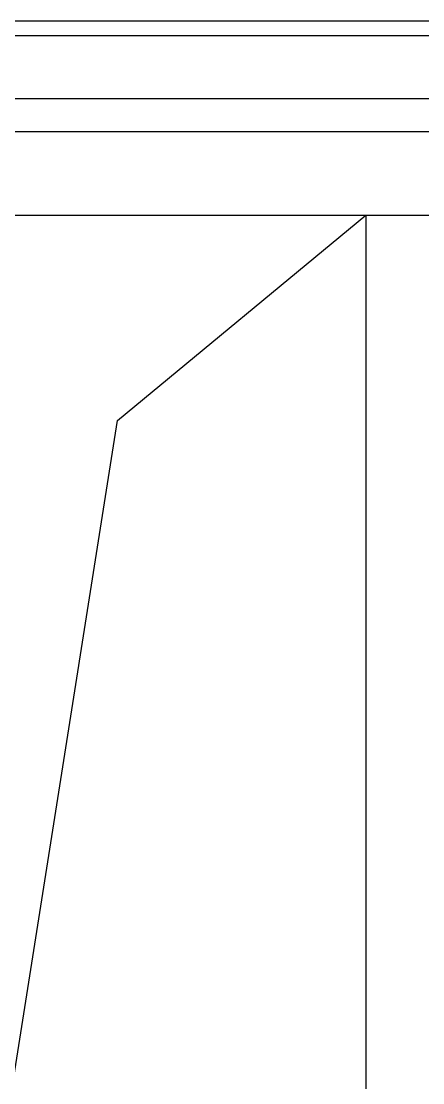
# Model space of a CAD drawing. Extents: x -24961 to 905641, y -154323 to 635957.
# Drawn here: x 403343 to 404052, y -128896 to -127023 of the extents above; entities that cross this region are included whole.
import ezdxf

# ---------------------------------------------------------------- set-up
doc = ezdxf.new("R2010")
doc.units = 0
doc.header["$LTSCALE"] = 1000
doc.header["$MEASUREMENT"] = 0
doc.layers.add('建筑_瓦', color=8, linetype='Continuous')

msp = doc.modelspace()

# ---------------------------------------------------------------- linework, layer by layer
for p, q in [((428006, -127023.2), (403001.2, -127023.2)), ((427961.7, -127048.8), (403045.5, -127048.8)), ((403237.9, -127159.8), (427769.3, -127159.8)), ((427689.9, -127218.5), (403317.3, -127218.5)), ((403157.6, -127365.2), (403452.6, -127365.2)), ((403452.6, -127365.2), (403602.6, -127365.2)), ((403602.6, -127365.2), (403951.6, -127365.2)), ((403951.6, -127365.2), (404101.6, -127365.2))]:
    msp.add_line(p, q)
at = {"layer": '建筑_瓦'}
msp.add_line((403951.6, -127365.2), (403951.6, -130320.5), dxfattribs=at)
msp.add_lwpolyline([(403103.6, -130320.5), (403513.1, -127727.5), (403951.6, -127365.2)], dxfattribs=at)

doc.saveas('drawing.dxf')
